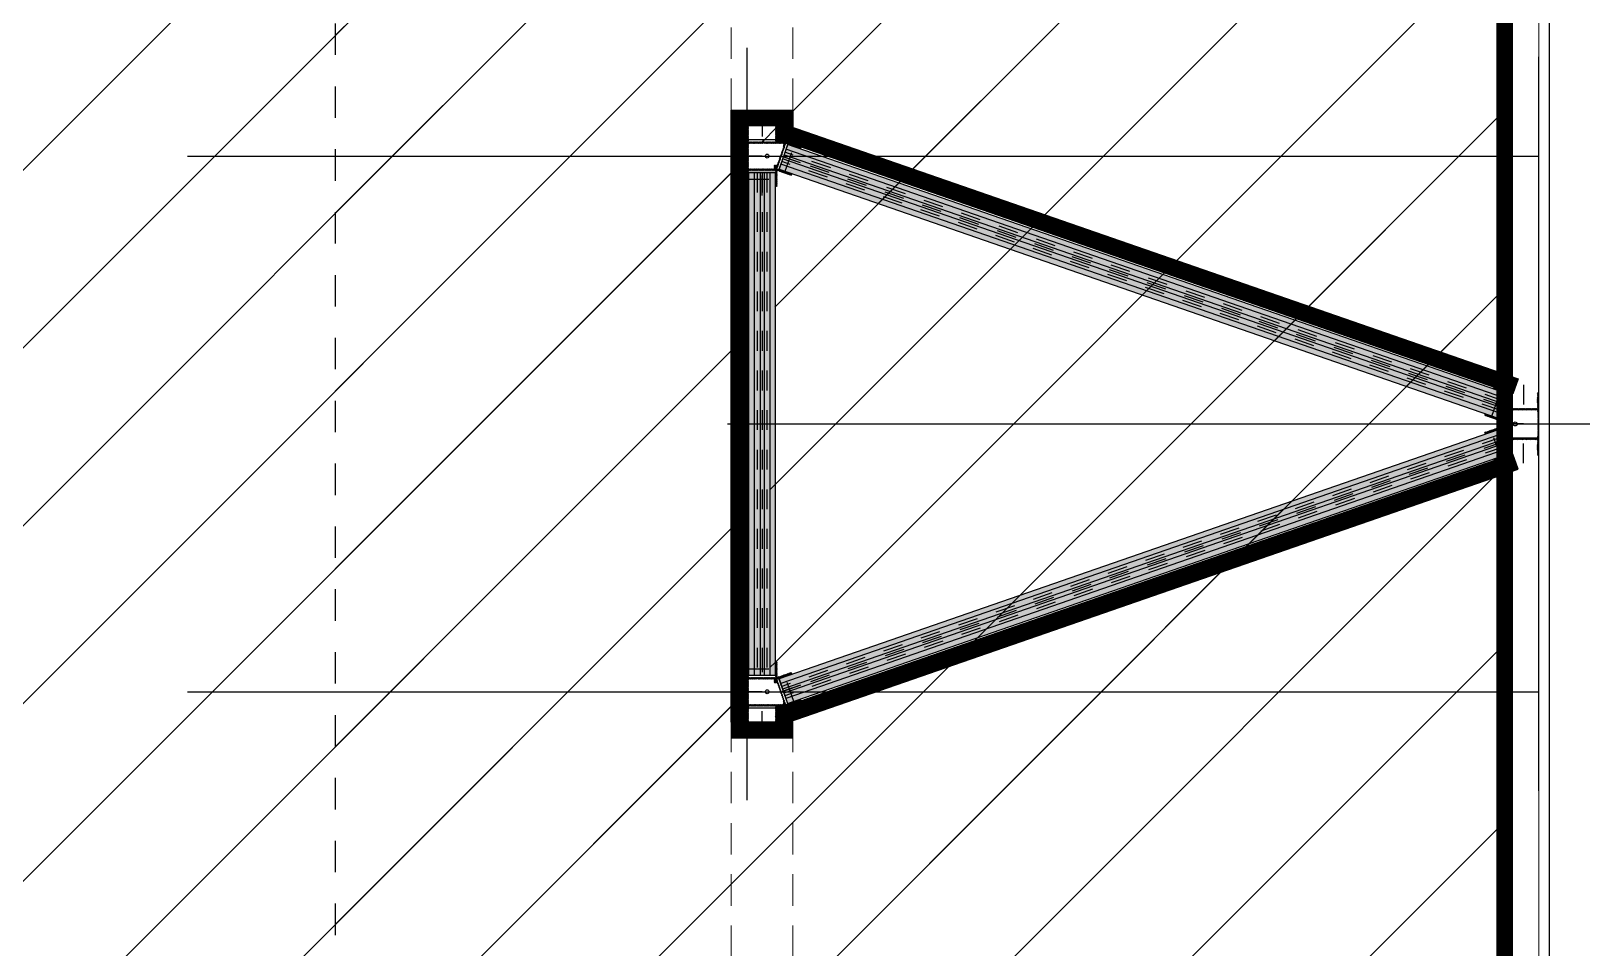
# Model space of a CAD drawing. Header units: millimetres. Extents: x 30 to 130, y 75 to 167.
# Drawn here: x 113.06 to 120.9, y 141.91 to 146.54 of the extents above; entities that cross this region are included whole.
import ezdxf
from ezdxf.enums import TextEntityAlignment as Align

# ---------------------------------------------------------------- set-up
doc = ezdxf.new("R2010")
doc.units = ezdxf.units.MM
doc.header["$LTSCALE"] = 0.05
for name, pattern in [('00 Ground$0$Dash', [6.35, 3.175, -3.175]), ('00 Ground$0$DASHDOT', [25.4, 12.7, -6.35, 0, -6.35]), ('00 Ground$0$DASHDOT2', [12.7, 6.35, -3.175, 0, -3.175]), ('00 Ground$0$DASHED2', [9.525, 6.35, -3.175]), ('00 Ground$0$HIDDEN', [9.525, 6.35, -3.175])]:
    doc.linetypes.add(name, pattern=pattern)
for name, color, linetype, lineweight in [('00 Ground$0$A-Panel Exterior', 3, 'Continuous', 0), ('00 Ground$0$A-Panel Interior', 6, 'Continuous', 0), ('00 Ground$0$A-Proyecciones', 252, 'Continuous', 0)]:
    doc.layers.add(name, color=color, linetype=linetype, lineweight=lineweight)
for name, color, linetype in [('00 Ground$0$A-Paneles', 7, 'Continuous'), ('00 Ground$0$E-PERFIL-ALZADO-EJES-GL1', 6, '00 Ground$0$DASHDOT'), ('00 Ground$0$E-PERFIL-ALZADO-GL1', 4, 'Continuous'), ('00 Ground$0$E-PERFIL-ALZADO-TEXTOS-GL1', 6, 'Continuous'), ('00 Ground$0$E-PERFIL-PLANTA-HXL2-EJES', 6, '00 Ground$0$DASHDOT'), ('00 Ground$0$E-PERFIL-PLANTA-HXL5', 4, 'Continuous'), ('00 Ground$0$E-PERFIL-PLANTA-HXL5-TEXTURAS', 6, 'Continuous'), ('00 Ground$0$E-PERFIL-PLANTA-HXL6', 2, 'Continuous'), ('00 Ground$0$E-PERFIL-PLANTA-HXL6-TEXTURAS', 6, 'Continuous'), ('00 Ground$0$EJES', 6, 'Continuous'), ('00 Ground$0$PUENTE GRUA', 5, 'Continuous'), ('CCTV_Cobertura', 2, 'Continuous')]:
    doc.layers.add(name, color=color, linetype=linetype)
doc.styles.add('00 Ground$0$A10', font='arial.ttf', dxfattribs={"height": 0.1})
pattern_1 = [(45, (-3037.0573, -1545.84536), (-0.44901281, 0.44901281), [])]
pattern_2 = [(135, (16.1473364, -37.2537986), (-0.00136948906, -0.00136948906), [])]
pattern_3 = [(45, (-13597.1444, 7821.7855), (-2.24506403, 2.24506403), [])]

# ---------------------------------------------------------------- blocks, each defined once
blk = doc.blocks.new('*U29')
at = {"true_color": 0xffffff}
h = blk.add_hatch(color=7, dxfattribs=at)
h.dxf.hatch_style = 1
h.paths.add_polyline_path([(2.5397, 0.066), (2.5397, -0.066), (0, -0.066), (0, 0.066)])
at = {"layer": '00 Ground$0$E-PERFIL-ALZADO-EJES-GL1', "color": 251, "linetype": '00 Ground$0$HIDDEN', "ltscale": 0.05}
for p, q in [((0, 0.025), (2.5397, 0.025)), ((0.033, -0.066), (0.033, 0.066)), ((2.5067, -0.066), (2.5067, 0.066)), ((0, -0.025), (2.5397, -0.025))]:
    blk.add_line(p, q, dxfattribs=at)
at = {"layer": '00 Ground$0$E-PERFIL-ALZADO-EJES-GL1', "color": 251, "linetype": '00 Ground$0$DASHDOT2', "ltscale": 0.05}
blk.add_line((0, 0), (2.5397, 0), dxfattribs=at)
at = {"layer": '00 Ground$0$E-PERFIL-ALZADO-GL1', "color": 6, "ltscale": 0.05}
for p, q in [((0, 0.04), (2.5397, 0.04)), ((0, 0.01), (2.5397, 0.01)), ((0, -0.01), (2.5397, -0.01)), ((0, -0.04), (2.5397, -0.04))]:
    blk.add_line(p, q, dxfattribs=at)
at = {"layer": '00 Ground$0$E-PERFIL-ALZADO-GL1', "ltscale": 0.05}
blk.add_lwpolyline([(2.5397, 0.066), (2.5397, -0.066), (0, -0.066), (0, 0.066)], close=True, dxfattribs=at)
at = {"layer": '00 Ground$0$E-PERFIL-ALZADO-TEXTOS-GL1', "style": '00 Ground$0$A10'}
blk.add_attdef('TIPO_BARRA', text='', height=0.1, dxfattribs=at).set_placement((1.2698, 0.1564), align=Align.MIDDLE_CENTER)
blk = doc.blocks.new('*U61')
at = {"true_color": 0xffffff}
h = blk.add_hatch(color=7, dxfattribs=at)
h.dxf.hatch_style = 1
h.paths.add_polyline_path([(3.8446, 0.066), (3.8446, -0.066), (0, -0.066), (0, 0.066)])
at = {"layer": '00 Ground$0$E-PERFIL-ALZADO-EJES-GL1', "color": 251, "linetype": '00 Ground$0$HIDDEN', "ltscale": 0.05}
for p, q in [((0, 0.025), (3.8446, 0.025)), ((0.033, -0.066), (0.033, 0.066)), ((3.8116, -0.066), (3.8116, 0.066)), ((0, -0.025), (3.8446, -0.025))]:
    blk.add_line(p, q, dxfattribs=at)
at = {"layer": '00 Ground$0$E-PERFIL-ALZADO-EJES-GL1', "color": 251, "linetype": '00 Ground$0$DASHDOT2', "ltscale": 0.05}
blk.add_line((0, 0), (3.8446, 0), dxfattribs=at)
at = {"layer": '00 Ground$0$E-PERFIL-ALZADO-GL1', "color": 6, "ltscale": 0.05}
for p, q in [((0, 0.04), (3.8446, 0.04)), ((0, 0.01), (3.8446, 0.01)), ((0, -0.01), (3.8446, -0.01)), ((0, -0.04), (3.8446, -0.04))]:
    blk.add_line(p, q, dxfattribs=at)
at = {"layer": '00 Ground$0$E-PERFIL-ALZADO-GL1', "ltscale": 0.05}
blk.add_lwpolyline([(3.8446, 0.066), (3.8446, -0.066), (0, -0.066), (0, 0.066)], close=True, dxfattribs=at)
at = {"layer": '00 Ground$0$E-PERFIL-ALZADO-TEXTOS-GL1', "style": '00 Ground$0$A10'}
blk.add_attdef('TIPO_BARRA', text='', height=0.1, dxfattribs=at).set_placement((1.9223, 0.1564), align=Align.MIDDLE_CENTER)
blk = doc.blocks.new('*U30')
at = {"layer": '00 Ground$0$E-PERFIL-PLANTA-HXL5-TEXTURAS'}
h = blk.add_hatch(dxfattribs=at)
h.set_pattern_fill('ANSI31', color=256, scale=0.00061, angle=90)
h.set_pattern_definition(pattern_2)
edge = h.paths.add_edge_path(flags=16)
edge.add_line((-0.0638, -0.068), (0, -0.068))
edge.add_line((0, -0.068), (0.0638, -0.068))
edge.add_arc((0.0638, -0.067), 0.001, 629.99892, 719.99892)
edge.add_line((0.0648, -0.067), (0.0648, 0.0606))
edge.add_arc((0.0638, 0.0606), 0.001, 359.99892, 449.99928)
edge.add_line((0.0638, 0.0616), (0.0458, 0.0616))
edge.add_arc((0.0458, 0.0626), 0.001, 539.99928, 629.99928, ccw=False)
edge.add_line((0.0448, 0.0626), (0.0448, 0.0765))
edge.add_arc((0.0438, 0.0765), 0.001, 359.99928, 430.89947)
edge.add_line((0.0441, 0.0774), (-0.0434, 0.1077))
edge.add_arc((-0.0438, 0.1068), 0.001, 430.89947, 449.99928)
edge.add_line((-0.0438, 0.1078), (-0.0638, 0.1078))
edge.add_arc((-0.0638, 0.1068), 0.001, 449.99928, 539.99964)
edge.add_line((-0.0648, 0.1068), (-0.0648, -0.067))
edge.add_arc((-0.0638, -0.067), 0.001, 539.99964, 629.99964)
edge = h.paths.add_edge_path()
edge.add_line((0.0867, 0.1161), (0.0733, 0.0773))
edge.add_arc((0.0742, 0.077), 0.001, 520.89947, 629.99892)
edge.add_line((0.0742, 0.076), (0.1183, 0.076))
edge.add_line((0.1183, 0.076), (0.1183, 0.0755))
edge.add_arc((0.1188, 0.0755), 0.0005, 539.99892, 719.99892)
edge.add_line((0.1193, 0.0755), (0.1193, 0.076))
edge.add_line((0.1193, 0.076), (0.1528, 0.076))
edge.add_line((0.1528, 0.076), (0.1528, 0.068))
edge.add_line((0.1528, 0.068), (0.0738, 0.068))
edge.add_arc((0.0738, 0.067), 0.001, 449.99892, 539.99892)
edge.add_line((0.0728, 0.067), (0.0728, 0.046))
edge.add_line((0.0728, 0.046), (0.0723, 0.046))
edge.add_arc((0.0723, 0.0455), 0.0005, 449.99892, 629.99892)
edge.add_line((0.0723, 0.045), (0.0728, 0.045))
edge.add_line((0.0728, 0.045), (0.0728, 0.0135))
edge.add_line((0.0728, 0.0135), (0.0723, 0.0135))
edge.add_arc((0.0723, 0.013), 0.0005, 449.99892, 629.99892)
edge.add_line((0.0723, 0.0125), (0.0728, 0.0125))
edge.add_line((0.0728, 0.0125), (0.0728, -0.019))
edge.add_line((0.0728, -0.019), (0.0723, -0.019))
edge.add_arc((0.0723, -0.0195), 0.0005, 449.99892, 629.99892)
edge.add_line((0.0723, -0.02), (0.0728, -0.02))
edge.add_line((0.0728, -0.02), (0.0728, -0.067))
edge.add_arc((0.0738, -0.067), 0.001, 539.99892, 629.99892)
edge.add_line((0.0738, -0.068), (0.1528, -0.068))
edge.add_line((0.1528, -0.068), (0.1528, -0.076))
edge.add_line((0.1528, -0.076), (0.1193, -0.076))
edge.add_line((0.1193, -0.076), (0.1193, -0.0755))
edge.add_arc((0.1188, -0.0755), 0.0005, 359.99892, 539.99892)
edge.add_line((0.1183, -0.0755), (0.1183, -0.076))
edge.add_line((0.1183, -0.076), (0, -0.076))
edge.add_line((0, -0.076), (-0.1183, -0.076))
edge.add_line((-0.1183, -0.076), (-0.1183, -0.0755))
edge.add_arc((-0.1188, -0.0755), 0.0005, 359.99964, 539.99964)
edge.add_line((-0.1193, -0.0755), (-0.1193, -0.076))
edge.add_line((-0.1193, -0.076), (-0.1528, -0.076))
edge.add_line((-0.1528, -0.076), (-0.1528, -0.068))
edge.add_line((-0.1528, -0.068), (-0.0738, -0.068))
edge.add_arc((-0.0738, -0.067), 0.001, 629.99964, 719.99964)
edge.add_line((-0.0728, -0.067), (-0.0728, -0.02))
edge.add_line((-0.0728, -0.02), (-0.0723, -0.02))
edge.add_arc((-0.0723, -0.0195), 0.0005, 629.99964, 809.99964)
edge.add_line((-0.0723, -0.019), (-0.0728, -0.019))
edge.add_line((-0.0728, -0.019), (-0.0728, 0.0125))
edge.add_line((-0.0728, 0.0125), (-0.0723, 0.0125))
edge.add_arc((-0.0723, 0.013), 0.0005, 629.99964, 809.99964)
edge.add_line((-0.0723, 0.0135), (-0.0728, 0.0135))
edge.add_line((-0.0728, 0.0135), (-0.0728, 0.045))
edge.add_line((-0.0728, 0.045), (-0.0723, 0.045))
edge.add_arc((-0.0723, 0.0455), 0.0005, 629.99964, 809.99964)
edge.add_line((-0.0723, 0.046), (-0.0728, 0.046))
edge.add_line((-0.0728, 0.046), (-0.0728, 0.067))
edge.add_arc((-0.0738, 0.067), 0.001, 359.99964, 449.99964)
edge.add_line((-0.0738, 0.068), (-0.1528, 0.068))
edge.add_line((-0.1528, 0.068), (-0.1528, 0.076))
edge.add_line((-0.1528, 0.076), (-0.1193, 0.076))
edge.add_line((-0.1193, 0.076), (-0.1193, 0.0755))
edge.add_arc((-0.1188, 0.0755), 0.0005, 539.99964, 719.99964)
edge.add_line((-0.1183, 0.0755), (-0.1183, 0.076))
edge.add_line((-0.1183, 0.076), (-0.0738, 0.076))
edge.add_arc((-0.0738, 0.077), 0.001, 629.99964, 719.99964)
edge.add_line((-0.0728, 0.077), (-0.0728, 0.1198))
edge.add_arc((-0.0718, 0.1198), 0.001, 520.89947, 539.99964, ccw=False)
edge.add_line((-0.0728, 0.1201), (-0.0569, 0.1659))
edge.add_line((-0.0569, 0.1659), (-0.0565, 0.1657))
edge.add_arc((-0.0563, 0.1662), 0.0005, 610.89947, 790.89947)
edge.add_line((-0.0561, 0.1666), (-0.0566, 0.1668))
edge.add_line((-0.0566, 0.1668), (-0.0456, 0.1985))
edge.add_line((-0.0456, 0.1985), (-0.0381, 0.1958))
edge.add_line((-0.0381, 0.1958), (-0.0639, 0.1212))
edge.add_arc((-0.063, 0.1209), 0.001, 520.89947, 610.89947)
edge.add_line((-0.0633, 0.1199), (0.0633, 0.0761))
edge.add_arc((0.0636, 0.077), 0.001, 610.89947, 700.89947)
edge.add_line((0.0646, 0.0767), (0.0904, 0.1513))
edge.add_line((0.0904, 0.1513), (0.098, 0.1487))
edge.add_line((0.098, 0.1487), (0.087, 0.1171))
edge.add_line((0.087, 0.1171), (0.0866, 0.1172))
edge.add_arc((0.0864, 0.1168), 0.0005, 430.89947, 610.89947)
edge.add_line((0.0862, 0.1163), (0.0867, 0.1161))
at = {"layer": '00 Ground$0$E-PERFIL-PLANTA-HXL2-EJES', "ltscale": 0.05}
for p, q in [((0, 0.098), (0.0336, 0.195)), ((0, 0), (0, 0.098)), ((-0.1985, 0), (0, 0)), ((0, 0), (0, -0.1985)), ((0.1985, 0), (0, 0))]:
    blk.add_line(p, q, dxfattribs=at)
at = {"layer": '00 Ground$0$EJES', "color": 240, "true_color": 0xed1f24}
blk.add_circle((-0.0001, 0.0259), 0.01, dxfattribs=at)
at = {"layer": 'Defpoints'}
for p, q in [((0.0336, 0.195), (0.0033, 0.1074)), ((-0.061, 0.1297), (0.0675, 0.0852)), ((-0.0828, 0.068), (-0.0828, -0.068)), ((0.0828, 0.068), (0.0828, -0.068))]:
    blk.add_line(p, q, dxfattribs=at)
blk = doc.blocks.new('00 Ground$0$HXL61')
at = {"layer": '00 Ground$0$E-PERFIL-PLANTA-HXL6-TEXTURAS'}
h = blk.add_hatch(dxfattribs=at)
h.set_pattern_fill('ANSI31', color=256, scale=0.00061, angle=90)
h.set_pattern_definition([(135, (17.1384045, -41.9100713), (-0.00136948906, -0.00136948906), [])])
edge = h.paths.add_edge_path(flags=16)
edge.add_line((-0.0603, 0.071), (0.0603, 0.071))
edge.add_line((0.0603, 0.071), (0.0613, 0.07))
edge.add_line((0.0613, 0.07), (0.0703, 0.07))
edge.add_arc((0.0703, 0.069), 0.001, 0, 90, ccw=False)
edge.add_line((0.0713, 0.069), (0.0713, -0.0978))
edge.add_arc((0.0703, -0.0978), 0.001, -71.56505, 0, ccw=False)
edge.add_line((0.0706, -0.0987), (0.0158, -0.117))
edge.add_arc((0.0155, -0.116), 0.001, -90, -71.56505, ccw=False)
edge.add_line((0.0155, -0.117), (-0.0155, -0.117))
edge.add_arc((-0.0155, -0.116), 0.001, -108.43495, -90, ccw=False)
edge.add_line((-0.0158, -0.117), (-0.0706, -0.0987))
edge.add_arc((-0.0703, -0.0978), 0.001, 180, 251.56505, ccw=False)
edge.add_line((-0.0713, -0.0978), (-0.0713, 0.069))
edge.add_arc((-0.0703, 0.069), 0.001, 90, 180, ccw=False)
edge.add_line((-0.0703, 0.07), (-0.0613, 0.07))
edge.add_line((-0.0613, 0.07), (-0.0603, 0.071))
edge = h.paths.add_edge_path()
edge.add_line((0.1033, -0.068), (0.0793, -0.068))
edge.add_arc((0.0793, -0.067), 0.001, -180, -90, ccw=False)
edge.add_line((0.0783, -0.067), (0.0783, 0.069))
edge.add_arc((0.0793, 0.069), 0.001, 90, 180, ccw=False)
edge.add_line((0.0793, 0.07), (0.1033, 0.07))
edge.add_line((0.1033, 0.07), (0.1053, 0.068))
edge.add_line((0.1053, 0.068), (0.1313, 0.068))
edge.add_line((0.1313, 0.068), (0.1333, 0.07))
edge.add_line((0.1333, 0.07), (0.1573, 0.07))
edge.add_arc((0.1573, 0.071), 0.001, 270, 360)
edge.add_line((0.1583, 0.071), (0.1583, 0.075))
edge.add_arc((0.1573, 0.075), 0.001, 0, 90)
edge.add_line((0.1573, 0.076), (-0.1573, 0.076))
edge.add_arc((-0.1573, 0.075), 0.001, 90, 180)
edge.add_line((-0.1583, 0.075), (-0.1583, 0.071))
edge.add_arc((-0.1573, 0.071), 0.001, 180, 270)
edge.add_line((-0.1573, 0.07), (-0.1333, 0.07))
edge.add_line((-0.1333, 0.07), (-0.1313, 0.068))
edge.add_line((-0.1313, 0.068), (-0.1053, 0.068))
edge.add_line((-0.1053, 0.068), (-0.1033, 0.07))
edge.add_line((-0.1033, 0.07), (-0.0793, 0.07))
edge.add_arc((-0.0793, 0.069), 0.001, 0, 90, ccw=False)
edge.add_line((-0.0783, 0.069), (-0.0783, -0.067))
edge.add_arc((-0.0793, -0.067), 0.001, -90, 0, ccw=False)
edge.add_line((-0.0793, -0.068), (-0.1033, -0.068))
edge.add_line((-0.1033, -0.068), (-0.1053, -0.066))
edge.add_line((-0.1053, -0.066), (-0.1313, -0.066))
edge.add_line((-0.1313, -0.066), (-0.1333, -0.068))
edge.add_line((-0.1333, -0.068), (-0.157, -0.068))
edge.add_line((-0.157, -0.068), (-0.1848, -0.1483))
edge.add_arc((-0.1839, -0.1486), 0.001, 160.90019, 250.90019)
edge.add_line((-0.1842, -0.1495), (-0.1804, -0.1509))
edge.add_arc((-0.1801, -0.1499), 0.001, 250.90019, 340.90019)
edge.add_line((-0.1792, -0.1502), (-0.1713, -0.1276))
edge.add_line((-0.1713, -0.1276), (-0.1688, -0.1263))
edge.add_line((-0.1688, -0.1263), (-0.1603, -0.1018))
edge.add_line((-0.1603, -0.1018), (-0.1615, -0.0992))
edge.add_line((-0.1615, -0.0992), (-0.1528, -0.074))
edge.add_line((-0.1528, -0.074), (-0.0793, -0.074))
edge.add_arc((-0.0793, -0.075), 0.001, 0, 90, ccw=False)
edge.add_line((-0.0783, -0.075), (-0.0783, -0.1007))
edge.add_arc((-0.0773, -0.1007), 0.001, 180, 251.56505)
edge.add_line((-0.0776, -0.1017), (-0.0236, -0.1197))
edge.add_arc((-0.0239, -0.1206), 0.001, -19.09981, 71.56505, ccw=False)
edge.add_line((-0.023, -0.1209), (-0.0311, -0.1444))
edge.add_line((-0.0311, -0.1444), (-0.0336, -0.1456))
edge.add_line((-0.0336, -0.1456), (-0.0421, -0.1702))
edge.add_line((-0.0421, -0.1702), (-0.0409, -0.1727))
edge.add_line((-0.0409, -0.1727), (-0.0488, -0.1954))
edge.add_arc((-0.0478, -0.1957), 0.001, 160.90019, 250.90019)
edge.add_line((-0.0481, -0.1967), (-0.0444, -0.198))
edge.add_arc((-0.044, -0.197), 0.001, 250.90019, 340.90019)
edge.add_line((-0.0431, -0.1974), (-0.0172, -0.1227))
edge.add_arc((-0.0163, -0.123), 0.001, 90, 160.90019, ccw=False)
edge.add_line((-0.0163, -0.122), (0.0163, -0.122))
edge.add_arc((0.0163, -0.123), 0.001, 19.09981, 90, ccw=False)
edge.add_line((0.0172, -0.1227), (0.0431, -0.1974))
edge.add_arc((0.044, -0.197), 0.001, 199.09981, 289.09981)
edge.add_line((0.0444, -0.198), (0.0481, -0.1967))
edge.add_arc((0.0478, -0.1957), 0.001, -70.90019, 19.09981)
edge.add_line((0.0488, -0.1954), (0.0409, -0.1727))
edge.add_line((0.0409, -0.1727), (0.0421, -0.1702))
edge.add_line((0.0421, -0.1702), (0.0336, -0.1456))
edge.add_line((0.0336, -0.1456), (0.0311, -0.1444))
edge.add_line((0.0311, -0.1444), (0.023, -0.1209))
edge.add_arc((0.0239, -0.1206), 0.001, 108.43495, 199.09981, ccw=False)
edge.add_line((0.0236, -0.1197), (0.0776, -0.1017))
edge.add_arc((0.0773, -0.1007), 0.001, -71.56505, 0)
edge.add_line((0.0783, -0.1007), (0.0783, -0.075))
edge.add_arc((0.0793, -0.075), 0.001, 90, 180, ccw=False)
edge.add_line((0.0793, -0.074), (0.1528, -0.074))
edge.add_line((0.1528, -0.074), (0.1615, -0.0992))
edge.add_line((0.1615, -0.0992), (0.1603, -0.1018))
edge.add_line((0.1603, -0.1018), (0.1688, -0.1263))
edge.add_line((0.1688, -0.1263), (0.1713, -0.1276))
edge.add_line((0.1713, -0.1276), (0.1792, -0.1502))
edge.add_arc((0.1801, -0.1499), 0.001, 199.09981, 289.09981)
edge.add_line((0.1804, -0.1509), (0.1842, -0.1495))
edge.add_arc((0.1839, -0.1486), 0.001, -70.90019, 19.09981)
edge.add_line((0.1848, -0.1483), (0.157, -0.068))
edge.add_line((0.157, -0.068), (0.1333, -0.068))
edge.add_line((0.1333, -0.068), (0.1313, -0.066))
edge.add_line((0.1313, -0.066), (0.1053, -0.066))
edge.add_line((0.1053, -0.066), (0.1033, -0.068))
at = {"layer": '00 Ground$0$E-PERFIL-PLANTA-HXL2-EJES', "ltscale": 0.05}
for p, q in [((0, 0), (0, 0.098)), ((0, -0.2166), (0, 0.0978)), ((-0.1985, 0), (0, 0)), ((0, 0), (0, -0.1985)), ((0.1985, 0), (0, 0))]:
    blk.add_line(p, q, dxfattribs=at)
at = {"layer": '00 Ground$0$EJES', "color": 240, "true_color": 0xed1f24}
blk.add_circle((0, -0.0427), 0.01, dxfattribs=at)
at = {"layer": 'Defpoints'}
for p, q in [((-0.0717, 0.068), (-0.0717, -0.068)), ((0.0717, 0.068), (0.0717, -0.068)), ((-0.0282, -0.1287), (-0.1553, -0.0863)), ((-0.1035, -0.1428), (-0.0917, -0.1075)), ((0.0282, -0.1287), (0.1553, -0.0863)), ((0.1035, -0.1428), (0.0917, -0.1075))]:
    blk.add_line(p, q, dxfattribs=at)
blk = doc.blocks.new('00 Ground$0$HXL5')
at = {"layer": '00 Ground$0$E-PERFIL-PLANTA-HXL5-TEXTURAS'}
h = blk.add_hatch(dxfattribs=at)
h.set_pattern_fill('ANSI31', color=256, scale=0.00061, angle=90)
h.set_pattern_definition(pattern_2)
edge = h.paths.add_edge_path(flags=16)
edge.add_line((0.0638, -0.068), (0, -0.068))
edge.add_line((0, -0.068), (-0.0638, -0.068))
edge.add_arc((-0.0638, -0.067), 0.001, -179.99892, -89.99892, ccw=False)
edge.add_line((-0.0648, -0.067), (-0.0648, 0.0606))
edge.add_arc((-0.0638, 0.0606), 0.001, 90.00072, 180.00108, ccw=False)
edge.add_line((-0.0638, 0.0616), (-0.0458, 0.0616))
edge.add_arc((-0.0458, 0.0626), 0.001, -89.99928, 0.00072)
edge.add_line((-0.0448, 0.0626), (-0.0448, 0.0765))
edge.add_arc((-0.0438, 0.0765), 0.001, 109.10053, 180.00072, ccw=False)
edge.add_line((-0.0441, 0.0774), (0.0434, 0.1077))
edge.add_arc((0.0437, 0.1068), 0.001, 90.00072, 109.10053, ccw=False)
edge.add_line((0.0437, 0.1078), (0.0638, 0.1078))
edge.add_arc((0.0638, 0.1068), 0.001, 0.00036, 90.00072, ccw=False)
edge.add_line((0.0648, 0.1068), (0.0648, -0.067))
edge.add_arc((0.0638, -0.067), 0.001, -89.99964, 0.00036, ccw=False)
edge = h.paths.add_edge_path()
edge.add_line((-0.0867, 0.1161), (-0.0733, 0.0773))
edge.add_arc((-0.0742, 0.077), 0.001, -89.99892, 19.10053, ccw=False)
edge.add_line((-0.0742, 0.076), (-0.1183, 0.076))
edge.add_line((-0.1183, 0.076), (-0.1183, 0.0755))
edge.add_arc((-0.1188, 0.0755), 0.0005, -179.99892, 0.00108, ccw=False)
edge.add_line((-0.1193, 0.0755), (-0.1193, 0.076))
edge.add_line((-0.1193, 0.076), (-0.1528, 0.076))
edge.add_line((-0.1528, 0.076), (-0.1528, 0.068))
edge.add_line((-0.1528, 0.068), (-0.0738, 0.068))
edge.add_arc((-0.0738, 0.067), 0.001, 0.00108, 90.00108, ccw=False)
edge.add_line((-0.0728, 0.067), (-0.0728, 0.046))
edge.add_line((-0.0728, 0.046), (-0.0723, 0.046))
edge.add_arc((-0.0723, 0.0455), 0.0005, -89.99892, 90.00108, ccw=False)
edge.add_line((-0.0723, 0.045), (-0.0728, 0.045))
edge.add_line((-0.0728, 0.045), (-0.0728, 0.0135))
edge.add_line((-0.0728, 0.0135), (-0.0723, 0.0135))
edge.add_arc((-0.0723, 0.013), 0.0005, -89.99892, 90.00108, ccw=False)
edge.add_line((-0.0723, 0.0125), (-0.0728, 0.0125))
edge.add_line((-0.0728, 0.0125), (-0.0728, -0.019))
edge.add_line((-0.0728, -0.019), (-0.0723, -0.019))
edge.add_arc((-0.0723, -0.0195), 0.0005, -89.99892, 90.00108, ccw=False)
edge.add_line((-0.0723, -0.02), (-0.0728, -0.02))
edge.add_line((-0.0728, -0.02), (-0.0728, -0.067))
edge.add_arc((-0.0738, -0.067), 0.001, -89.99892, 0.00108, ccw=False)
edge.add_line((-0.0738, -0.068), (-0.1528, -0.068))
edge.add_line((-0.1528, -0.068), (-0.1528, -0.076))
edge.add_line((-0.1528, -0.076), (-0.1193, -0.076))
edge.add_line((-0.1193, -0.076), (-0.1193, -0.0755))
edge.add_arc((-0.1188, -0.0755), 0.0005, 0.00108, 180.00108, ccw=False)
edge.add_line((-0.1183, -0.0755), (-0.1183, -0.076))
edge.add_line((-0.1183, -0.076), (0, -0.076))
edge.add_line((0, -0.076), (0.1183, -0.076))
edge.add_line((0.1183, -0.076), (0.1183, -0.0755))
edge.add_arc((0.1188, -0.0755), 0.0005, 0.00036, 180.00036, ccw=False)
edge.add_line((0.1193, -0.0755), (0.1193, -0.076))
edge.add_line((0.1193, -0.076), (0.1528, -0.076))
edge.add_line((0.1528, -0.076), (0.1528, -0.068))
edge.add_line((0.1528, -0.068), (0.0738, -0.068))
edge.add_arc((0.0738, -0.067), 0.001, -179.99964, -89.99964, ccw=False)
edge.add_line((0.0728, -0.067), (0.0728, -0.02))
edge.add_line((0.0728, -0.02), (0.0723, -0.02))
edge.add_arc((0.0723, -0.0195), 0.0005, -269.99964, -89.99964, ccw=False)
edge.add_line((0.0723, -0.019), (0.0728, -0.019))
edge.add_line((0.0728, -0.019), (0.0728, 0.0125))
edge.add_line((0.0728, 0.0125), (0.0723, 0.0125))
edge.add_arc((0.0723, 0.013), 0.0005, -269.99964, -89.99964, ccw=False)
edge.add_line((0.0723, 0.0135), (0.0728, 0.0135))
edge.add_line((0.0728, 0.0135), (0.0728, 0.045))
edge.add_line((0.0728, 0.045), (0.0723, 0.045))
edge.add_arc((0.0723, 0.0455), 0.0005, -269.99964, -89.99964, ccw=False)
edge.add_line((0.0723, 0.046), (0.0728, 0.046))
edge.add_line((0.0728, 0.046), (0.0728, 0.067))
edge.add_arc((0.0738, 0.067), 0.001, 90.00036, 180.00036, ccw=False)
edge.add_line((0.0738, 0.068), (0.1528, 0.068))
edge.add_line((0.1528, 0.068), (0.1528, 0.076))
edge.add_line((0.1528, 0.076), (0.1193, 0.076))
edge.add_line((0.1193, 0.076), (0.1193, 0.0755))
edge.add_arc((0.1188, 0.0755), 0.0005, -179.99964, 0.00036, ccw=False)
edge.add_line((0.1183, 0.0755), (0.1183, 0.076))
edge.add_line((0.1183, 0.076), (0.0738, 0.076))
edge.add_arc((0.0738, 0.077), 0.001, -179.99964, -89.99964, ccw=False)
edge.add_line((0.0728, 0.077), (0.0728, 0.1198))
edge.add_arc((0.0718, 0.1198), 0.001, 0.00036, 19.10053)
edge.add_line((0.0728, 0.1201), (0.0569, 0.1659))
edge.add_line((0.0569, 0.1659), (0.0565, 0.1657))
edge.add_arc((0.0563, 0.1662), 0.0005, -250.89947, -70.89947, ccw=False)
edge.add_line((0.0561, 0.1666), (0.0566, 0.1668))
edge.add_line((0.0566, 0.1668), (0.0456, 0.1985))
edge.add_line((0.0456, 0.1985), (0.0381, 0.1958))
edge.add_line((0.0381, 0.1958), (0.0639, 0.1212))
edge.add_arc((0.063, 0.1209), 0.001, -70.89947, 19.10053, ccw=False)
edge.add_line((0.0633, 0.1199), (-0.0633, 0.0761))
edge.add_arc((-0.0636, 0.077), 0.001, -160.89947, -70.89947, ccw=False)
edge.add_line((-0.0646, 0.0767), (-0.0904, 0.1513))
edge.add_line((-0.0904, 0.1513), (-0.098, 0.1487))
edge.add_line((-0.098, 0.1487), (-0.087, 0.1171))
edge.add_line((-0.087, 0.1171), (-0.0866, 0.1172))
edge.add_arc((-0.0864, 0.1168), 0.0005, -70.89947, 109.10053, ccw=False)
edge.add_line((-0.0862, 0.1163), (-0.0867, 0.1161))
at = {"layer": '00 Ground$0$E-PERFIL-PLANTA-HXL2-EJES', "ltscale": 0.05}
for p, q in [((0, 0.098), (-0.0336, 0.195)), ((0, 0), (0, 0.098)), ((-0.1985, 0), (0, 0)), ((0.1985, 0), (0, 0)), ((0, 0), (0, -0.1985))]:
    blk.add_line(p, q, dxfattribs=at)
at = {"layer": '00 Ground$0$EJES', "color": 240, "true_color": 0xed1f24}
blk.add_circle((0.0001, 0.0259), 0.01, dxfattribs=at)
at = {"layer": 'Defpoints'}
for p, q in [((-0.0336, 0.195), (-0.0033, 0.1074)), ((0.061, 0.1297), (-0.0675, 0.0852)), ((-0.0828, 0.068), (-0.0828, -0.068)), ((0.0828, 0.068), (0.0828, -0.068))]:
    blk.add_line(p, q, dxfattribs=at)
blk = doc.blocks.new('00 Ground$0$Pata Arco')
at = {"layer": 'Defpoints'}
for p, q in [((-0.0978, 1.9), (-0.0978, -1.9)), ((-4.0978, 1.8535), (-4.0978, -1.8535)), ((2.7291, 1.3527), (-4.0978, 1.3527)), ((0, 0), (-13.3283, 0)), ((2.7291, -1.3527), (-4.0978, -1.3527))]:
    blk.add_line(p, q, dxfattribs=at)
at = {"xscale": -1}
for p, rotation in [((-3.9143, 0.0917), 199.0945065458419), ((-3.9143, -0.0917), 160.9054899261241)]:
    blk.add_blockref('*U61', p, dxfattribs=dict(at, rotation=rotation))
at = {"rotation": 89.99999999608256}
blk.add_blockref('*U29', (-0.1738, -1.2698), dxfattribs=at)
at = {"layer": '00 Ground$0$E-PERFIL-PLANTA-HXL5', "rotation": 90}
for name, p in [('00 Ground$0$HXL5', (-0.1738, 1.3527)), ('*U30', (-0.1738, -1.3527))]:
    blk.add_blockref(name, p, dxfattribs=at)
at = {"layer": '00 Ground$0$E-PERFIL-PLANTA-HXL6', "rotation": 90}
blk.add_blockref('00 Ground$0$HXL61', (-4.0218, 0), dxfattribs=at)
blk = doc.blocks.new('*U252')
at = {"layer": '00 Ground$0$A-Proyecciones', "rotation": 180}
blk.add_blockref('00 Ground$0$Pata Arco', (35.9822, 0), dxfattribs=at)
blk = doc.blocks.new('*U251')
at = {"layer": '00 Ground$0$A-Proyecciones', "color": 0, "linetype": 'ByBlock', "lineweight": -2}
blk.add_blockref('*U252', (0, 54.75), dxfattribs=at)
blk = doc.blocks.new('*U130')
h = blk.add_hatch()
h.set_pattern_fill('ANSI31', color=250)
h.set_pattern_definition(pattern_3)
h.paths.add_polyline_path([(0, 0), (3901.7, 0), (3901.7, 80), (0, 80)])
at = {"layer": '00 Ground$0$A-Paneles', "color": 4}
blk.add_lwpolyline([(0, 0), (3901.7, 0), (3901.7, 80), (0, 80)], close=True, dxfattribs=at)
blk = doc.blocks.new('*U132')
h = blk.add_hatch()
h.set_pattern_fill('ANSI31', color=250)
h.set_pattern_definition(pattern_3)
h.paths.add_polyline_path([(0, 0), (232, 0), (232, 80), (0, 80)])
at = {"layer": '00 Ground$0$A-Paneles', "color": 4}
blk.add_lwpolyline([(0, 0), (232, 0), (232, 80), (0, 80)], close=True, dxfattribs=at)
blk = doc.blocks.new('*U133')
h = blk.add_hatch()
h.set_pattern_fill('ANSI31', color=250)
h.set_pattern_definition(pattern_3)
h.paths.add_polyline_path([(0, 0), (160, 0), (160, 80), (0, 80)])
at = {"layer": '00 Ground$0$A-Paneles', "color": 4}
blk.add_lwpolyline([(0, 0), (160, 0), (160, 80), (0, 80)], close=True, dxfattribs=at)
blk = doc.blocks.new('*U95')
h = blk.add_hatch()
h.set_pattern_fill('ANSI31', color=250)
h.set_pattern_definition(pattern_3)
h.paths.add_polyline_path([(0, 0), (3010.9, 0), (3010.9, 80), (0, 80)])
at = {"layer": '00 Ground$0$A-Paneles', "color": 4}
blk.add_lwpolyline([(0, 0), (3010.9, 0), (3010.9, 80), (0, 80)], close=True, dxfattribs=at)
blk = doc.blocks.new('*U96')
h = blk.add_hatch()
h.set_pattern_fill('ANSI31', color=250)
h.set_pattern_definition(pattern_3)
h.paths.add_polyline_path([(0, 0), (232, 0), (232, 80), (0, 80)])
at = {"layer": '00 Ground$0$A-Paneles', "color": 4}
blk.add_lwpolyline([(0, 0), (232, 0), (232, 80), (0, 80)], close=True, dxfattribs=at)
blk = doc.blocks.new('*U97')
h = blk.add_hatch()
h.set_pattern_fill('ANSI31', color=250)
h.set_pattern_definition(pattern_3)
h.paths.add_polyline_path([(0, 0), (160, 0), (160, 80), (0, 80)])
at = {"layer": '00 Ground$0$A-Paneles', "color": 4}
blk.add_lwpolyline([(0, 0), (160, 0), (160, 80), (0, 80)], close=True, dxfattribs=at)
blk = doc.blocks.new('*U99')
h = blk.add_hatch()
h.set_pattern_fill('ANSI31', color=250)
h.set_pattern_definition(pattern_3)
h.paths.add_polyline_path([(0, 0), (3901.7, 0), (3901.7, 80), (0, 80)])
at = {"layer": '00 Ground$0$A-Paneles', "color": 4}
blk.add_lwpolyline([(0, 0), (3901.7, 0), (3901.7, 80), (0, 80)], close=True, dxfattribs=at)
blk = doc.blocks.new('*U110')
h = blk.add_hatch()
h.set_pattern_fill('ANSI31', color=250)
h.set_pattern_definition(pattern_3)
h.paths.add_polyline_path([(0, 0), (16997.2, 0), (16997.2, 80), (0, 80)])
at = {"layer": '00 Ground$0$A-Paneles', "color": 4}
blk.add_lwpolyline([(0, 0), (16997.2, 0), (16997.2, 80), (0, 80)], close=True, dxfattribs=at)
blk = doc.blocks.new('*U144')
h = blk.add_hatch()
h.set_pattern_fill('ANSI31', color=250)
h.set_pattern_definition(pattern_3)
h.paths.add_polyline_path([(0, 0), (17747.2, 0), (17747.2, 80), (0, 80)])
at = {"layer": '00 Ground$0$A-Paneles', "color": 4}
blk.add_lwpolyline([(0, 0), (17747.2, 0), (17747.2, 80), (0, 80)], close=True, dxfattribs=at)

msp = doc.modelspace()

# ---------------------------------------------------------------- hatches: boundary and pattern name
at = {"layer": 'CCTV_Cobertura', "true_color": 0x636466, "transparency": 33554687}
h = msp.add_hatch(dxfattribs=at)
h.set_pattern_fill('ANSI31', color=251, scale=0.2)
h.set_pattern_definition(pattern_1)
h.paths.add_polyline_path([(114.5994, 162.0018), (114.5994, 162.0499), (113.4144, 162.0499), (113.4144, 162.1199), (113.4144, 162.4548), (85.3244, 162.4548, -0.046847), (84.3817, 155.0354), (87.8753, 147.5433), (90.1128, 148.354, -0.081622), (89.707, 146.744, -0.080062), (89.1885, 145.9342, -0.050492), (88.7938, 145.5735), (92.5515, 137.5152)])
h.paths.add_polyline_path([(113.4144, 163.6819), (113.0644, 163.6819), (113.0644, 163.8119), (95.3994, 163.8119), (95.3994, 163.7269), (93.1394, 163.7269), (93.0994, 163.7269), (93.0994, 163.6669), (85.3458, 163.6669, -0.007577), (85.3244, 162.4548), (113.4144, 162.4548)])
h.paths.add_polyline_path([(116.1476, 163.7213), (116.1424, 163.7319), (116.1273, 163.7669), (113.6144, 163.8547), (113.6144, 163.6819), (113.4944, 163.6819), (113.4944, 162.4548), (114.5994, 162.4548), (114.5994, 162.1299), (114.7147, 162.1299)])
h.paths.add_polyline_path([(114.5994, 162.4548), (113.4944, 162.4548), (113.4944, 162.1299), (114.5994, 162.1299)], flags=17)
h.paths.add_polyline_path([(98.6201, 159.1511), (103.3401, 159.1511), (103.3401, 160.0511), (98.6201, 160.0511)], flags=24)
h.paths.add_polyline_path([(98.6601, 156.9512), (101.6401, 156.9512), (101.6401, 157.8512), (98.6601, 157.8512)], flags=24)
h.paths.add_polyline_path([(98.6701, 157.7012), (107.4701, 157.7012), (107.4701, 158.9012), (98.6701, 158.9012)], flags=24)
h = msp.add_hatch(dxfattribs=at)
h.set_pattern_fill('ANSI37', color=251, scale=0.2)
h.set_pattern_definition([(45, (-3037.0573, -1545.84536), (-0.44901281, 0.44901281), []), (135, (-3037.0573, -1545.84536), (-0.44901281, -0.44901281), [])])
h.paths.add_polyline_path([(114.5994, 130.1714, 0.081301), (102.2678, 126.3075, 0.081301), (114.5994, 122.4435)])
h.paths.add_polyline_path([(116.5994, 127.6601), (116.5568, 127.6601), (114.5994, 127.6601), (114.5994, 124.9548), (116.5994, 124.9548)])
h.paths.add_polyline_path([(116.5994, 124.722), (116.5994, 124.802), (116.6794, 124.802), (116.6794, 124.9548), (116.5568, 124.9548), (114.5994, 124.9548), (114.5994, 122.4435, 0.012587), (116.5994, 122.21)])
h.paths.add_polyline_path([(116.5994, 130.4049, 0.012587), (114.5994, 130.1714), (114.5994, 127.6601), (116.5994, 127.6601), (116.5994, 127.8129), (116.5994, 127.8929)])
h.paths.add_polyline_path([(120.4674, 130.57, 0.022253), (116.9114, 130.4322), (116.9114, 127.8929), (116.9114, 127.8051), (117.3297, 127.6601), (120.4674, 127.6601)])
h.paths.add_polyline_path([(120.4674, 124.9548), (117.3298, 124.9548), (116.9114, 124.8098), (116.9114, 124.722), (116.9114, 122.1827, 0.022253), (120.4674, 122.0449)])
h.paths.add_polyline_path([(116.9114, 124.722), (116.8314, 124.722), (116.5994, 124.722), (116.5994, 122.21, 0.001957), (116.9114, 122.1827)])
h.paths.add_polyline_path([(116.9114, 130.4322, 0.001957), (116.5994, 130.4049), (116.5994, 127.8929), (116.8314, 127.8929), (116.9114, 127.8929)])
h.paths.add_polyline_path([(120.4674, 127.5422), (120.4674, 127.6601), (117.3297, 127.6601), (120.4674, 126.5727)], flags=17)
h.paths.add_polyline_path([(120.4674, 126.0422), (117.3298, 124.9548), (120.4674, 124.9548)])
h.paths.add_polyline_path([(120.4674, 126.2856), (120.4674, 126.3293), (120.4073, 126.3543, -1), (120.408, 126.3562), (120.4307, 126.3484), (120.4459, 126.3558), (120.4647, 126.41), (116.8533, 127.6601), (116.7554, 127.6601), (116.6874, 127.6601), (116.6874, 127.5963, 0.414213), (116.6884, 127.5953, 5.172687), (116.6879, 127.5873), (116.7354, 127.5873), (116.7354, 127.5878, -1), (116.7364, 127.5878), (116.7364, 127.5873), (116.7154, 127.5873), (116.7154, 125.0276), (116.7354, 125.0276), (116.7689, 125.0276), (116.7689, 125.0196), (116.8314, 125.0196), (116.8314, 125.0276), (116.8715, 125.0415), (116.9041, 125.0528), (120.4067, 126.2625, -0.998629), (120.406, 126.2644)])
h.paths.add_polyline_path([(116.7954, 125.0276), (116.8224, 125.0276, 0.414214), (116.8234, 125.0286, 4.248748), (116.8335, 125.0276), (116.8014, 125.0276), (116.8014, 125.0271, -1), (116.8004, 125.0271), (116.8004, 125.0276), (116.7954, 127.5773)])
h.paths.add_polyline_path([(116.817, 127.5963, -0.414215), (116.816, 127.5953), (116.817, 127.5941)], flags=16)
h.paths.add_polyline_path([(116.7679, 127.5873), (116.7679, 127.5878, -1), (116.7689, 127.5878), (116.7689, 127.5873), (116.8004, 127.5873), (116.8004, 127.5878, -1), (116.8014, 127.5878), (116.8014, 127.5873)], flags=16)
h.paths.add_polyline_path([(116.8314, 125.1076), (116.8314, 125.0741), (116.8314, 125.029), (116.8234, 125.0286), (116.8234, 125.1076)], flags=16)
h.paths.add_polyline_path([(116.8314, 127.5859), (116.8234, 127.5863), (116.8304, 127.5413, -0.414214), (116.8309, 127.5418), (116.8314, 127.5418)], flags=16)
h.paths.add_polyline_path([(116.9041, 127.5621), (116.8724, 127.5731), (116.8327, 127.5868, 0.515583), (116.8314, 127.5859, 4.554482), (116.8224, 127.5873, -0.414214), (116.8234, 127.5863, -2.34056), (116.8383, 127.5934), (116.9067, 127.5697)], flags=16)
h.paths.add_polyline_path([(90.6544, 135.4083), (90.5109, 135.279, 0.000127), (90.5245, 135.264)], flags=17)
h.paths.add_polyline_path([(50.0027, 158.5929), (68.7068, 137.82), (69.998, 140.5891)])
h.paths.add_polyline_path([(74.5558, 136.4852), (69.998, 140.5891), (68.7068, 137.82), (72.1111, 134.0391, 0.01048), (73.3333, 135.1868, 0.011148)])
h.paths.add_polyline_path([(76.514, 142.5867), (72.4287, 145.556, -0.01001), (72.344, 145.6201), (69.998, 140.5891), (74.58, 136.4635, 0.038161), (78.3896, 141.2235)])
h.paths.add_polyline_path([(72.1315, 134.0164), (68.7068, 137.82), (64.2617, 128.2874, 0.061066)])
h.paths.add_polyline_path([(77.0193, 155.6464), (73.2528, 147.5689), (80.2131, 145.0468), (80.2666, 145.0372), (80.2845, 145.1343, -0.016317), (80.4351, 145.8256, -0.065263)])
h.paths.add_polyline_path([(84.3817, 155.0354), (80.922, 162.4548), (80.1942, 162.4548), (77.0193, 155.6464, 0.065263), (80.4351, 145.8256, -0.013942), (80.5994, 146.4074, -0.02463), (80.8674, 145.374, 0.064522)])
h.paths.add_polyline_path([(85.3244, 162.4548), (80.922, 162.4548), (84.3817, 155.0354, 0.046847)])
h.paths.add_polyline_path([(80.1942, 162.4548), (76.2083, 162.4548, 0.042933), (77.0193, 155.6464)])
h.paths.add_polyline_path([(84.3817, 155.0354, -0.064522), (80.8674, 145.374, -0.005632), (80.9143, 145.1343), (80.9321, 145.0372), (80.9856, 145.0468), (87.8753, 147.5433)])
h.paths.add_polyline_path([(88.7939, 145.5733), (84.6847, 142.5867), (83.0328, 141.3861, 0.061079), (89.4216, 134.0391), (90.5245, 135.264, -0.000127), (90.5109, 135.279), (90.6544, 135.4083), (92.5515, 137.5152)])
h.paths.add_polyline_path([(92.6825, 137.2343), (90.6544, 135.4083), (90.5245, 135.264, 0.046027), (95.9252, 130.2803)])
h = msp.add_hatch(dxfattribs=at)
h.set_pattern_fill('ANSI31', color=251, scale=0.2)
h.set_pattern_definition(pattern_1)
h.paths.add_polyline_path([(114.5994, 156.9684), (92.6825, 137.2343), (95.9252, 130.2803, 0.046878), (102.2678, 126.3075, -0.081301), (114.5994, 130.1714)])
h.paths.add_polyline_path([(116.9041, 145.8121), (116.872, 145.8233, -0.999947), (116.8723, 145.8242), (116.8412, 145.8445), (116.8628, 145.9068), (116.8533, 145.9101), (116.8481, 145.9101), (116.8325, 145.8653), (116.8318, 145.8653, 0.319622), (116.8328, 145.866), (116.8481, 145.9101), (116.7913, 145.9101, -0.991175), (116.7713, 145.9101), (116.7554, 145.9101), (116.7554, 145.8453), (116.8009, 145.8383, -0.414214), (116.8014, 145.8378), (116.8014, 145.8273), (116.8214, 145.8273), (116.8304, 145.7913, -0.414219), (116.8309, 145.7918), (116.8314, 145.7918), (116.8314, 145.7573), (116.8265, 144.5575), (120.4674, 144.5575), (120.4674, 144.5793), (120.4073, 144.6043, -0.999954), (120.408, 144.6062), (116.9073, 145.8215)], flags=16)
h.paths.add_polyline_path([(120.4516, 144.4927), (120.4427, 144.5186), (120.4332, 144.5153), (120.4066, 144.5125, -0.962332), (120.406, 144.5144), (120.4674, 144.5356), (120.4674, 144.5575), (116.7954, 144.5575), (116.7954, 143.2776), (116.8014, 143.2776), (116.8014, 143.2696), (116.7554, 143.2696), (116.7554, 143.2048), (116.7713, 143.2048, -0.991067), (116.7913, 143.2048), (116.8534, 143.2048), (116.8628, 143.2081), (116.8497, 143.2459)], flags=16)
h.paths.add_polyline_path([(116.8724, 143.2918), (116.8726, 143.2914, -1), (116.8716, 143.291), (116.8715, 143.2915), (116.8314, 143.2776), (116.8314, 143.3231), (116.8309, 143.3231, -1), (116.8309, 143.3241), (116.8314, 143.3241), (116.8314, 143.279, 0.515583), (116.8327, 143.2781), (116.8715, 143.2915)], flags=16)
h.paths.add_polyline_path([(120.4674, 145.9101), (117.3297, 145.9101), (120.4674, 144.8227)], flags=16)
h.paths.add_polyline_path([(120.4674, 144.2922), (117.3298, 143.2048), (120.4674, 143.2048)], flags=16)
h.paths.add_polyline_path([(116.5994, 145.9101), (116.5568, 145.9101), (114.5994, 145.9101), (114.5994, 143.2048), (116.5994, 143.2048)], flags=17)
h.paths.add_polyline_path([(114.5994, 156.9684), (114.5994, 145.9101), (116.5568, 145.9101), (116.5994, 145.9101), (116.5994, 143.2048), (114.5994, 143.2048), (114.5994, 130.1714), (114.5994, 122.4435, 0.036809), (120.4674, 122.0449), (120.4674, 143.2048), (117.3298, 143.2048), (120.4674, 144.2922), (120.4674, 144.8227), (117.3297, 145.9101), (120.4674, 145.9101), (120.4674, 155.4382), (120.2367, 162.0443)])
h.paths.add_polyline_path([(116.7913, 145.9101), (116.7713, 145.9101, 0.991192)], flags=16)
h.paths.add_polyline_path([(116.8314, 146.1429), (116.9114, 146.1429), (116.9114, 145.9829), (116.8314, 145.9829), (116.8314, 146.0629), (116.7554, 146.0629), (116.7554, 145.9101), (116.7554, 145.8273), (116.8214, 145.8273), (116.8214, 143.2876), (116.7554, 143.2876), (116.7554, 143.2048), (116.7713, 143.2048, -0.995583), (116.7913, 143.2047, -1.004437), (116.7713, 143.2048), (116.7554, 143.2048), (116.7554, 143.052), (116.8314, 143.052), (116.8314, 143.132), (116.9114, 143.132), (116.9114, 142.972), (116.8314, 142.972), (116.5994, 142.972), (116.5994, 143.052), (116.6794, 143.052), (116.6794, 146.0629), (116.5994, 146.0629), (116.5994, 146.1429)], flags=16)
h.paths.add_polyline_path([(116.7154, 145.7943), (116.7954, 145.7943), (116.7954, 143.2876), (116.7154, 143.2876)], flags=0)
h.paths.add_polyline_path([(116.7913, 127.6601), (116.7713, 127.6601, 0.991192)], flags=0)
h.paths.add_polyline_path([(116.6794, 127.6601), (116.7554, 127.6601), (116.7554, 127.5773), (116.8214, 127.5773), (116.8214, 125.0376), (116.7554, 125.0376), (116.7554, 124.9548), (116.7713, 124.9548, -0.995583), (116.7913, 124.9547, -1.004437), (116.7713, 124.9548), (116.7554, 124.9548), (116.6794, 124.9548)], flags=16)
h.paths.add_polyline_path([(116.7154, 127.5443), (116.7954, 127.5443), (116.7954, 125.0376), (116.7154, 125.0376)], flags=0)
h.paths.add_polyline_path([(116.5994, 130.4049, 0.012587), (114.5994, 130.1714), (114.5994, 127.6601), (116.5994, 127.6601), (116.5994, 127.8129), (116.5994, 127.8929)], flags=16)
h.paths.add_polyline_path([(120.4674, 130.57, 0.022253), (116.9114, 130.4322), (116.9114, 127.8929), (116.9114, 127.8051), (117.3297, 127.6601), (120.4674, 127.6601)], flags=17)
h.paths.add_polyline_path([(116.9114, 130.4322, 0.001957), (116.5994, 130.4049), (116.5994, 127.8929), (116.8314, 127.8929), (116.9114, 127.8929)], flags=16)
h.paths.add_polyline_path([(116.5994, 127.6601), (116.5568, 127.6601), (114.5994, 127.6601), (114.5994, 124.9548), (116.5994, 124.9548)], flags=16)
h.paths.add_polyline_path([(116.8412, 127.5945), (116.8395, 127.593), (116.8406, 127.5926), (116.8333, 127.5962, -1), (116.8314, 127.5968), (116.8328, 127.616, -0.319622), (116.8318, 127.6153), (116.818, 127.6153, 0.414214), (116.817, 127.6143, 0.219414), (116.7981, 127.5953), (116.816, 127.5953, 0.414215), (116.817, 127.5963, 0.263918), (116.7957, 127.5773), (116.8014, 127.5773), (116.8014, 127.5878, 1), (116.8004, 127.5878, 0.663647), (116.8234, 127.5099), (116.8234, 127.5773), (116.7654, 127.5773), (116.7654, 126.3075), (120.4674, 126.3075), (120.4674, 126.3293), (120.4073, 126.3543, -0.999954), (120.408, 126.3562)], flags=0)
h.paths.add_polyline_path([(116.8234, 127.5863, 0.319624), (116.8227, 127.5873), (116.8314, 127.5848)], flags=0)
h.paths.add_polyline_path([(116.8314, 127.5408), (116.8309, 127.5408, -1), (116.8309, 127.5418), (116.8314, 127.5418)], flags=0)
h.paths.add_polyline_path([(116.872, 127.5733), (116.8724, 127.5731), (116.8726, 127.5736, 2.414214)], flags=0)
h.paths.add_polyline_path([(120.4427, 126.2686), (120.4332, 126.2653), (120.4066, 126.2625, -0.962332), (120.406, 126.2644), (120.4674, 126.2856), (120.4674, 126.3293), (120.4073, 126.3543, -0.999954), (120.408, 126.3562), (116.8412, 127.5945), (116.8395, 127.593), (116.8406, 127.5926), (116.8333, 127.5962, -1), (116.8314, 127.5968), (116.8328, 127.616, -0.319622), (116.8318, 127.6153), (116.818, 127.6153, 0.414214), (116.817, 127.6143, 0.219414), (116.7981, 127.5953), (116.816, 127.5953, 0.414215), (116.817, 127.5963, 0.263918), (116.7957, 127.5773), (116.8014, 127.5773), (116.8014, 127.5878, 1), (116.8004, 127.5878, 0.663647), (116.8234, 127.5099), (116.8234, 127.5773), (116.7654, 127.5773), (116.7654, 125.0376), (116.7954, 125.0376), (116.816, 125.0196), (116.7554, 125.0196), (116.7554, 124.9548), (116.7713, 124.9548), (116.8533, 124.9548), (116.9503, 124.9884), (120.4647, 126.2049)], flags=16)
h.paths.add_polyline_path([(116.8234, 125.0286, -0.319624), (116.8227, 125.0277), (116.8234, 125.0279)], flags=0)
h.paths.add_polyline_path([(116.9041, 125.0528), (116.9067, 125.0452), (116.8314, 125.0192), (116.8314, 125.0731), (116.8309, 125.0731, -1), (116.8309, 125.0741), (116.8314, 125.0741), (116.8314, 125.029, 0.515583), (116.8327, 125.0281), (116.8722, 125.0407, 1.054192), (116.872, 125.0417)], flags=0)
h.paths.add_polyline_path([(120.4674, 127.5422), (120.4674, 127.6601), (117.3297, 127.6601), (120.4674, 126.5727)], flags=17)
h.paths.add_polyline_path([(120.4674, 126.0422), (117.3298, 124.9548), (120.4674, 124.9548)], flags=16)
h.paths.add_polyline_path([(120.4674, 124.9548), (117.3298, 124.9548), (116.9114, 124.8098), (116.9114, 124.722), (116.9114, 122.1827, 0.022253), (120.4674, 122.0449)], flags=17)
h.paths.add_polyline_path([(116.9114, 124.722), (116.8314, 124.722), (116.5994, 124.722), (116.5994, 122.21, 0.001957), (116.9114, 122.1827)], flags=16)
h.paths.add_polyline_path([(116.5994, 124.722), (116.5994, 124.802), (116.6794, 124.802), (116.6794, 124.9548), (116.5568, 124.9548), (114.5994, 124.9548), (114.5994, 122.4435, 0.012587), (116.5994, 122.21)], flags=16)
h = msp.add_hatch(dxfattribs=at)
h.set_pattern_fill('ANSI31', color=251, scale=0.2)
h.set_pattern_definition(pattern_1)
h.paths.add_polyline_path([(120.4674, 155.4382), (120.2367, 162.0443), (114.5994, 156.9684), (114.5994, 130.1714, -0.036809), (120.4674, 130.57)])
h.paths.add_polyline_path([(116.7913, 145.9101), (116.7713, 145.9101, 0.991192)], flags=16)
h.paths.add_polyline_path([(116.8214, 143.2876), (116.7554, 143.2876), (116.7554, 143.2048), (116.7713, 143.2048, -0.995583), (116.7913, 143.2047, -1.004437), (116.7713, 143.2048), (116.7554, 143.2048), (116.7554, 143.122), (116.8314, 143.122), (116.8314, 143.132), (116.9114, 143.132), (116.9114, 142.972), (116.8314, 142.972), (116.5994, 142.972), (116.5994, 143.052), (116.5994, 146.0629), (116.5994, 146.1429), (116.8314, 146.1429), (116.9114, 146.1429), (116.9114, 145.9829), (116.8314, 145.9829), (116.8314, 145.9929), (116.7554, 145.9929), (116.7554, 145.9101), (116.7554, 145.8273), (116.8214, 145.8273)], flags=16)
h.paths.add_polyline_path([(116.7554, 145.7943), (116.7554, 145.8273), (116.7454, 145.8273), (116.7454, 145.7943)], flags=0)
h.paths.add_polyline_path([(116.7954, 143.2876), (116.6794, 143.2876), (116.6794, 143.3206), (116.7954, 143.3206)], flags=0)

# ---------------------------------------------------------------- linework, layer by layer
msp.add_lwpolyline([(120.7344, 162.8075), (128.1476, 162.8075), (128.1476, 108.0575), (120.7344, 108.0575)], close=True)
at = {"layer": '00 Ground$0$A-Panel Exterior'}
msp.add_lwpolyline([(120.6794, 95.9985), (120.7344, 95.9985), (120.7344, 162.9648), (120.6794, 162.9648)], close=True, dxfattribs=at)
at = {"layer": '00 Ground$0$A-Proyecciones', "linetype": '00 Ground$0$DASHED2', "ltscale": 0.5}
for points in [[(116.5994, 146.1429), (116.5994, 161.222)], [(116.9114, 146.1429), (116.9114, 161.222)], [(116.5994, 127.8929), (116.5994, 142.972)], [(116.9114, 127.8929), (116.9114, 142.972)]]:
    msp.add_lwpolyline(points, dxfattribs=at)
at = {"layer": '00 Ground$0$PUENTE GRUA', "color": 242, "linetype": '00 Ground$0$Dash'}
msp.add_lwpolyline([(46.5994, 162.4548), (114.5994, 162.4548), (114.5994, 90.454), (46.5994, 90.454)], close=True, dxfattribs=at)
at = {"layer": 'CCTV_Cobertura', "color": 2}
msp.add_lwpolyline([(120.4674, 155.4382), (120.4674, 122.0449)], dxfattribs=at)

# ---------------------------------------------------------------- block references
at = {"layer": '00 Ground$0$A-Panel Interior', "yscale": 0.001, "zscale": 0.001}
for name, p, xscale, rotation in [('*U144', (120.4674, 162.5422), 0.001, 270), ('*U132', (116.5994, 146.1429), -0.001, 180), ('*U133', (116.9114, 146.1429), -0.001, 90), ('*U95', (116.6794, 146.0629), -0.001, 90), ('*U130', (116.8888, 146.0629), -0.001, 160.8851617666976), ('*U110', (120.4674, 145.0422), 0.001, 270), ('*U99', (116.8888, 143.052), 0.001, 19.11483823330224), ('*U97', (116.9114, 142.972), 0.001, 90)]:
    msp.add_blockref(name, p, dxfattribs=dict(at, xscale=xscale, rotation=rotation))
at = {"layer": '00 Ground$0$A-Panel Interior', "xscale": 0.001, "yscale": 0.001, "zscale": 0.001}
msp.add_blockref('*U96', (116.5994, 142.972), dxfattribs=at)
at = {"layer": '00 Ground$0$A-Proyecciones'}
msp.add_blockref('*U251', (80.5994, 89.8075), dxfattribs=at)

doc.saveas('drawing.dxf')
